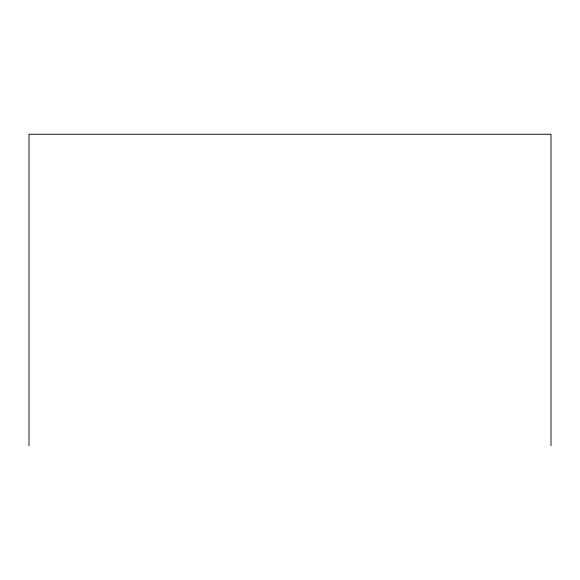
<?xml version="1.0" encoding="UTF-8"?>
<svg xmlns="http://www.w3.org/2000/svg" width="580" height="580" viewBox="0 0 580 580"><rect width="100%" height="100%" fill="white"/><g stroke="black" fill="none" stroke-linecap="round" stroke-linejoin="round"><path stroke-width="0.87" d="M551 445.737L551 134.263L29 134.263L29 445.737"/></g></svg>
